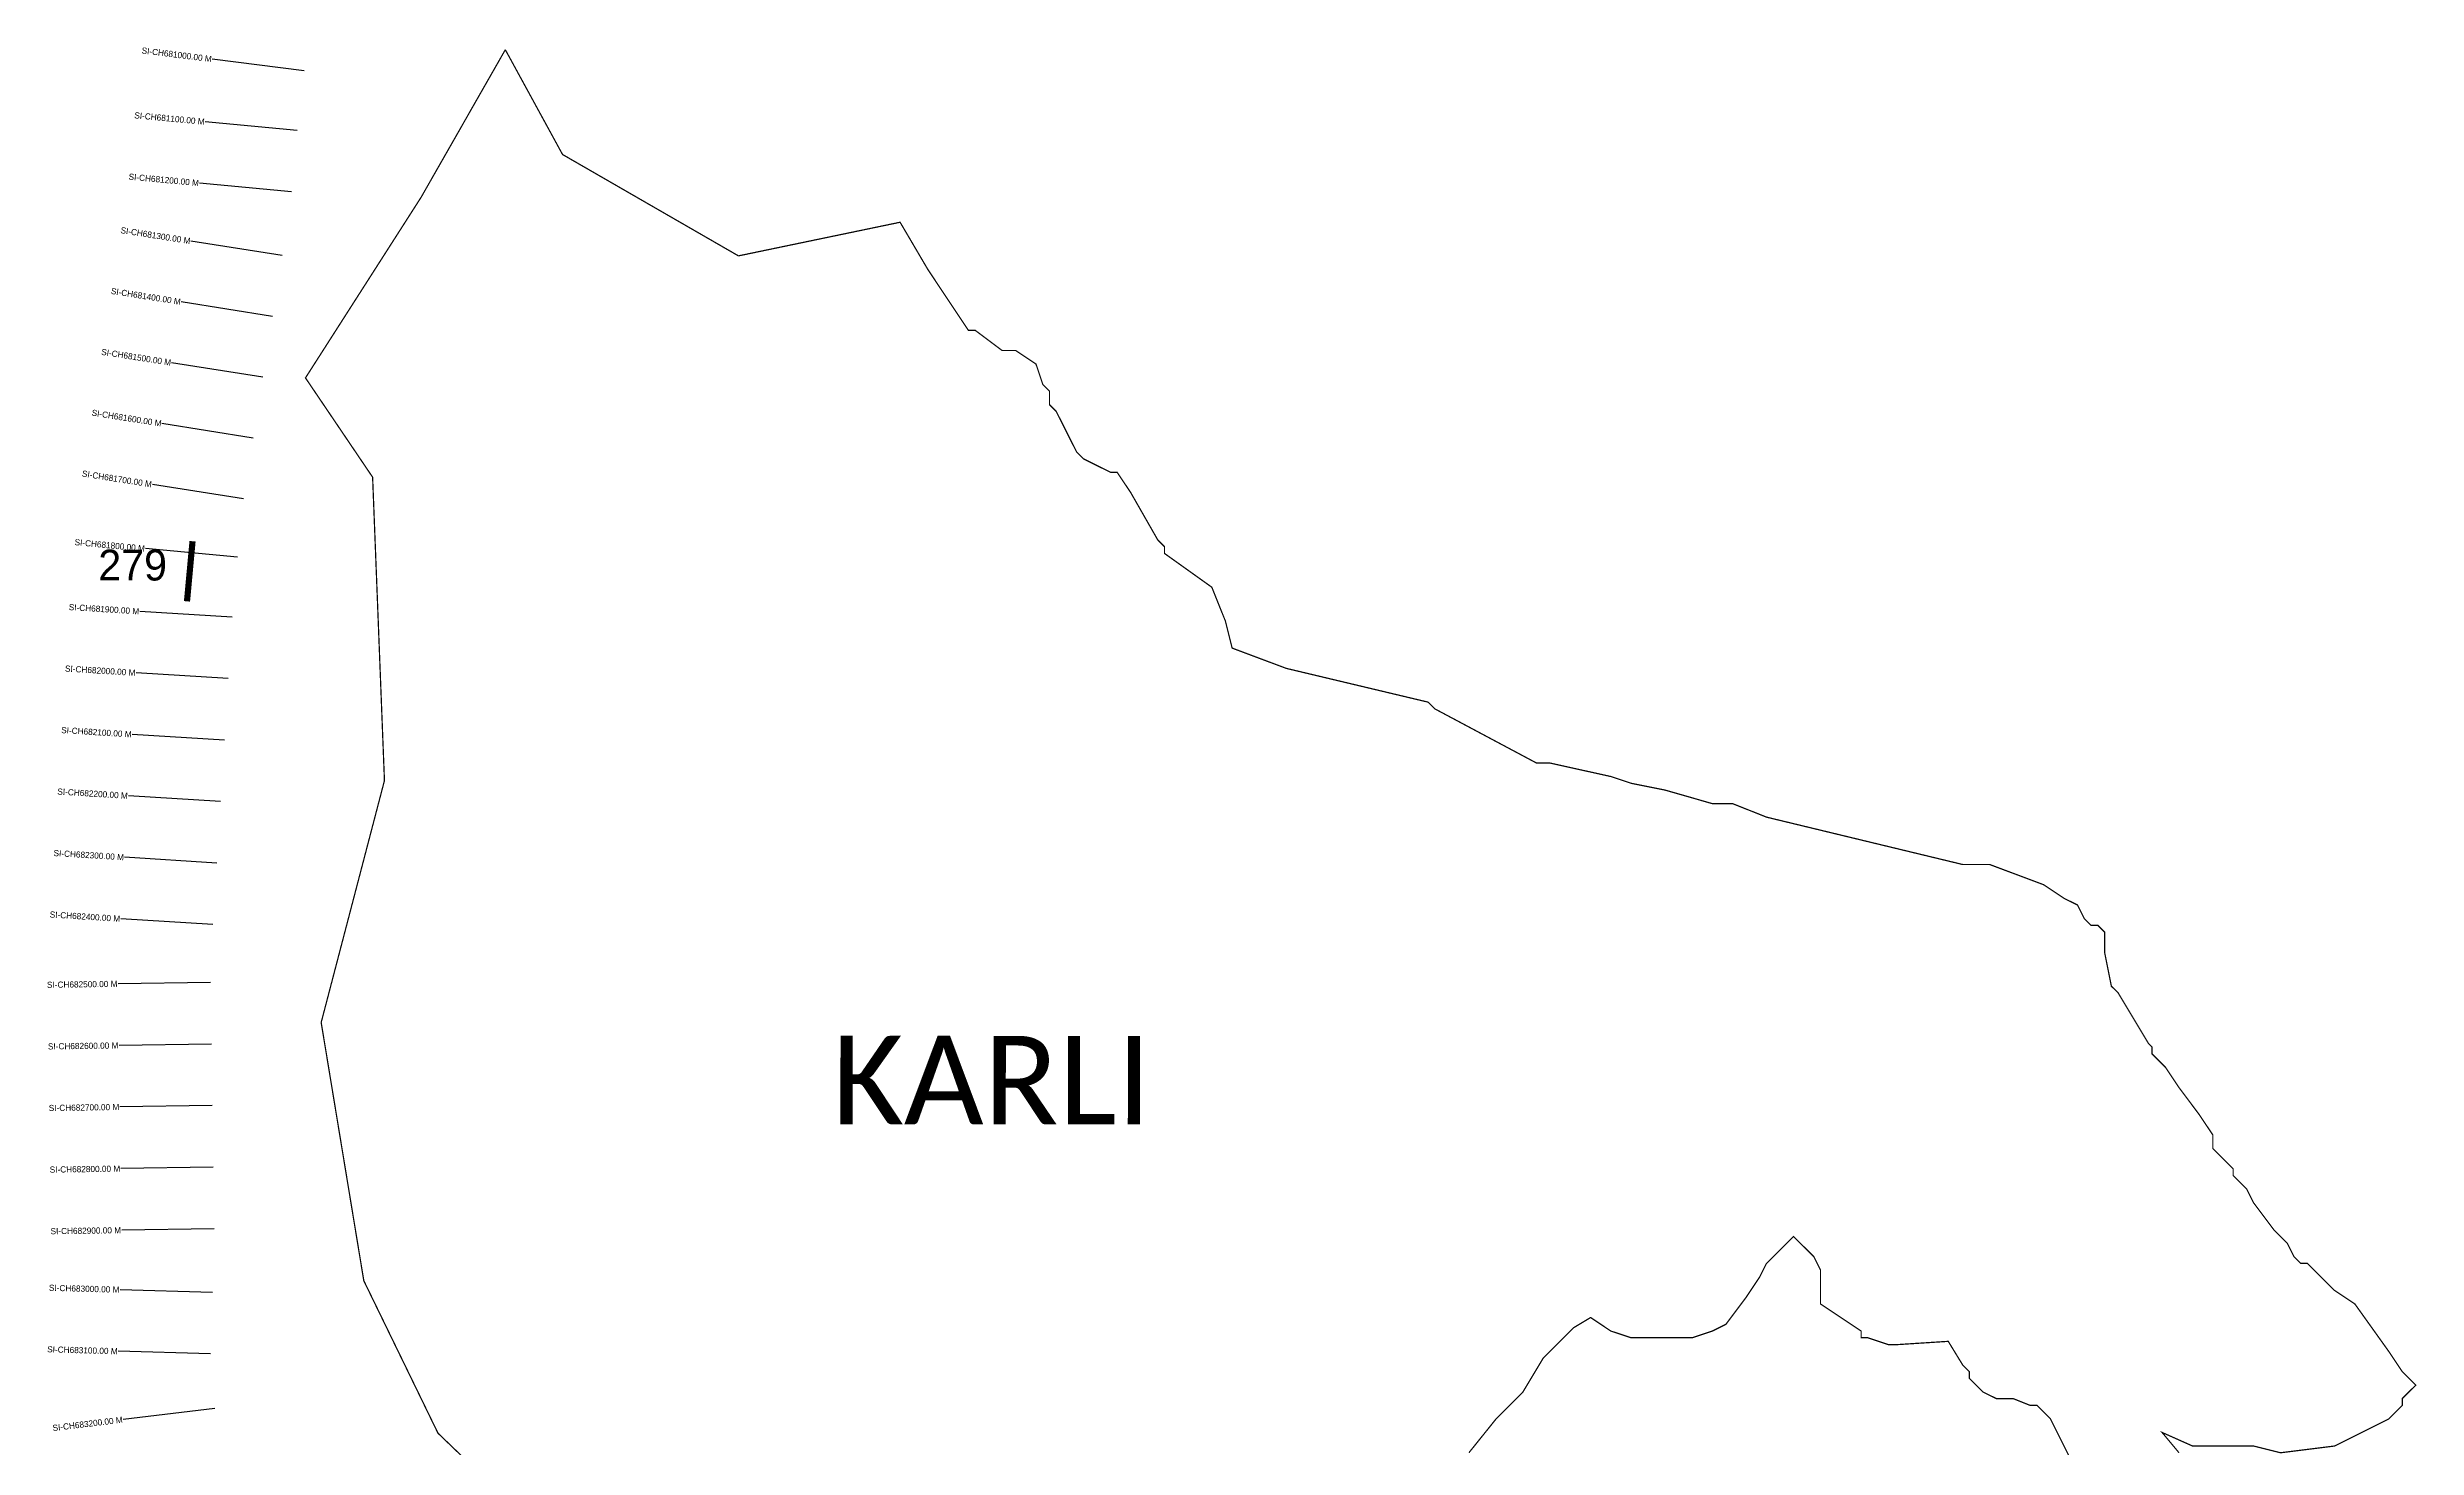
# Model space of a CAD drawing. Header units: metres. Extents: x 338140 to 341986, y 1766034 to 1770520.
# Drawn here: x 338140 to 341986, y 1768246 to 1770520 of the extents above; entities that cross this region are included whole.
import ezdxf
from ezdxf.enums import TextEntityAlignment as Align

# ---------------------------------------------------------------- set-up
doc = ezdxf.new("R2010")
doc.units = ezdxf.units.M
for name, color, linetype in [('ARTIFICIALLY PROTECTED', 4, 'Continuous'), ('CS', 134, 'Continuous'), ('CSMark', 6, 'Continuous'), ('VILLAGE NAME', 250, 'Continuous')]:
    doc.layers.add(name, color=color, linetype=linetype)

msp = doc.modelspace()

# ---------------------------------------------------------------- linework, layer by layer
at = {"color": 6, "const_width": 2}
for points in [[(338981.3, 1768070.4), (338774.2, 1768269.6), (338653.8, 1768517.1), (338584.6, 1768936.4), (338687.3, 1769329.1), (338668.1, 1769821.7), (338559.1, 1769982.9), (338746.9, 1770276.3), (338883.5, 1770515.7)], [(338883.5, 1770515.7), (338976.4, 1770345.6), (339261.9, 1770181), (339524.3, 1770235.6), (339569.3, 1770159), (339635.1, 1770060.2), (339646.1, 1770060.2), (339690, 1770027.3), (339712, 1770027.3), (339744.9, 1770005.3), (339755.9, 1769972.4), (339766.8, 1769961.4), (339766.8, 1769939.4), (339777.8, 1769928.4), (339810.8, 1769862.6), (339821.7, 1769851.6), (339865.7, 1769829.7), (339876.6, 1769829.7), (339898.6, 1769796.7), (339942.5, 1769719.9), (339953.5, 1769708.9), (339953.5, 1769697.9), (340030.3, 1769643), (340052.3, 1769588.1), (340063.3, 1769544.2), (340151.1, 1769511.3), (340381.6, 1769456.4), (340392.6, 1769445.4), (340557.3, 1769357.6), (340579.2, 1769357.6), (340678, 1769335.7), (340711, 1769324.7), (340765.9, 1769313.7), (340842.7, 1769291.7), (340875.6, 1769291.7), (340930.5, 1769269.8), (341248.9, 1769192.9), (341292.8, 1769192.9), (341380.6, 1769160), (341413.5, 1769138), (341435.5, 1769127.1), (341446.5, 1769105.1), (341457.5, 1769094.1), (341468.4, 1769094.1), (341479.4, 1769083.1), (341479.4, 1769050.2), (341490.4, 1768995.3), (341501.4, 1768984.4), (341550.8, 1768902), (341556.3, 1768896.5), (341556.3, 1768885.5), (341578.2, 1768863.6), (341600.2, 1768830.7), (341633.1, 1768786.7), (341655.1, 1768753.8), (341655.1, 1768731.8), (341688, 1768698.9), (341688, 1768687.9), (341710, 1768666), (341721, 1768644), (341753.9, 1768600.1), (341775.8, 1768578.1), (341786.8, 1768556.2), (341797.8, 1768545.2), (341808.8, 1768545.2), (341852.7, 1768501.3), (341885.6, 1768479.4), (341940.5, 1768402.5), (341962.5, 1768369.6), (341984.4, 1768347.6), (341962.5, 1768325.7), (341962.5, 1768314.7), (341940.5, 1768292.7), (341852.7, 1768248.8), (341764.9, 1768237.8), (341721, 1768248.8), (341622.1, 1768248.8), (341572.7, 1768270.8), (341600.2, 1768237.8)], [(341435.5, 1768204.9), (341391.6, 1768292.7), (341369.7, 1768314.7), (341358.7, 1768314.7), (341331.2, 1768325.7), (341303.8, 1768325.7), (341281.8, 1768336.6), (341259.9, 1768358.6), (341259.9, 1768369.6), (341248.9, 1768380.6), (341225.6, 1768418.7), (341144.6, 1768413.5), (341128.1, 1768413.5), (341095.2, 1768424.5), (341084.2, 1768424.5), (341084.2, 1768435.4), (341018.3, 1768479.4), (341018.3, 1768534.3), (341007.4, 1768556.2), (340974.4, 1768589.1), (340930.5, 1768545.2), (340919.6, 1768523.3), (340897.6, 1768490.3), (340864.7, 1768446.4), (340842.7, 1768435.4), (340809.8, 1768424.5), (340711, 1768424.5), (340678, 1768435.4), (340645.1, 1768457.4), (340617.7, 1768440.9), (340568.2, 1768391.5), (340535.3, 1768336.6), (340492.5, 1768293.8), (340447.5, 1768237.8)]]:
    msp.add_lwpolyline(points, dxfattribs=at)
at = {"layer": 'ARTIFICIALLY PROTECTED', "const_width": 10, "flags": 128}
msp.add_lwpolyline([(338375.8, 1769717.7), (338366.8, 1769620.1)], dxfattribs=at)
at = {"layer": 'CS'}
for p, q in [((338556.8, 1770481.7), (338407.9, 1770500.4)), ((338545.7, 1770384.7), (338396.4, 1770398.7)), ((338536.4, 1770285.2), (338387.1, 1770299.1)), ((338521.3, 1770181.5), (338373.2, 1770205)), ((338505.7, 1770082.7), (338357.5, 1770106.2)), ((338490, 1769984), (338341.9, 1770007.4)), ((338474.4, 1769885.2), (338326.2, 1769908.7)), ((338458.7, 1769786.4), (338310.6, 1769809.9)), ((338448.7, 1769691.8), (338299.4, 1769705.7)), ((338439.9, 1769594.5), (338290.2, 1769603.8)), ((338433.8, 1769494.7), (338284.1, 1769504)), ((338427.6, 1769394.9), (338277.9, 1769404.2)), ((338421.4, 1769295.1), (338271.7, 1769304.4)), ((338415.2, 1769195.3), (338265.5, 1769204.6)), ((338409, 1769095.5), (338259.3, 1769104.8)), ((338405, 1769001.4), (338255, 1768999.2)), ((338406.4, 1768901.4), (338256.5, 1768899.2)), ((338407.9, 1768801.4), (338257.9, 1768799.2)), ((338409.4, 1768701.4), (338259.4, 1768699.2)), ((338410.8, 1768601.4), (338260.8, 1768599.2)), ((338408.1, 1768498.2), (338258.2, 1768502.5)), ((338405.2, 1768398.2), (338255.3, 1768402.5)), ((338412.2, 1768309.6), (338263.3, 1768291.7))]:
    msp.add_line(p, q, dxfattribs=at)

# ---------------------------------------------------------------- texts
at = {"insert": (338222.8, 1769704), "char_height": 50, "attachment_point": 1}
msp.add_mtext_dynamic_manual_height_columns('279', width=84.374, gutter_width=1, heights=[74.2], dxfattribs=at)
at = {"layer": 'CSMark'}
for s, rotation, p in [('SI-CH681000.00 M', 352.8501, (338406.9, 1770500.5)), ('SI-CH681100.00 M', 354.6717, (338395.4, 1770398.8)), ('SI-CH681200.00 M', 354.6717, (338386.1, 1770299.2)), ('SI-CH681300.00 M', 350.9989, (338372.2, 1770205.1)), ('SI-CH681400.00 M', 350.9989, (338356.5, 1770106.4)), ('SI-CH681500.00 M', 350.9989, (338340.9, 1770007.6)), ('SI-CH681600.00 M', 350.9989, (338325.3, 1769908.8)), ('SI-CH681700.00 M', 350.9989, (338309.6, 1769810)), ('SI-CH681800.00 M', 354.7032, (338298.4, 1769705.8)), ('SI-CH681900.00 M', 356.455, (338289.2, 1769603.9)), ('SI-CH682000.00 M', 356.455, (338283.1, 1769504.1)), ('SI-CH682100.00 M', 356.455, (338276.9, 1769404.2)), ('SI-CH682200.00 M', 356.455, (338270.7, 1769304.4)), ('SI-CH682300.00 M', 356.455, (338264.5, 1769204.6)), ('SI-CH682400.00 M', 356.455, (338258.3, 1769104.8)), ('SI-CH682500.00 M', 0.837, (338254, 1768999.2)), ('SI-CH682600.00 M', 0.837, (338255.5, 1768899.2)), ('SI-CH682700.00 M', 0.837, (338256.9, 1768799.2)), ('SI-CH682800.00 M', 0.837, (338258.4, 1768699.2)), ('SI-CH682900.00 M', 0.837, (338259.8, 1768599.2)), ('SI-CH683000.00 M', 358.3514, (338257.2, 1768502.5)), ('SI-CH683100.00 M', 358.3514, (338254.3, 1768402.6)), ('SI-CH683200.00 M', 6.8563, (338262.3, 1768291.6))]:
    msp.add_text(s, height=10, rotation=rotation, dxfattribs=at).set_placement(p, align=Align.MIDDLE_RIGHT)
at = {"layer": 'VILLAGE NAME', "insert": (339414, 1768914.8), "char_height": 143.7, "attachment_point": 1, "rotation": 359.9793}
msp.add_mtext_dynamic_manual_height_columns('{\\fCalibri|b0|i0|c0|p34;KARLI}', width=1418, gutter_width=718.5, heights=[0], dxfattribs=at)

doc.saveas('drawing.dxf')
